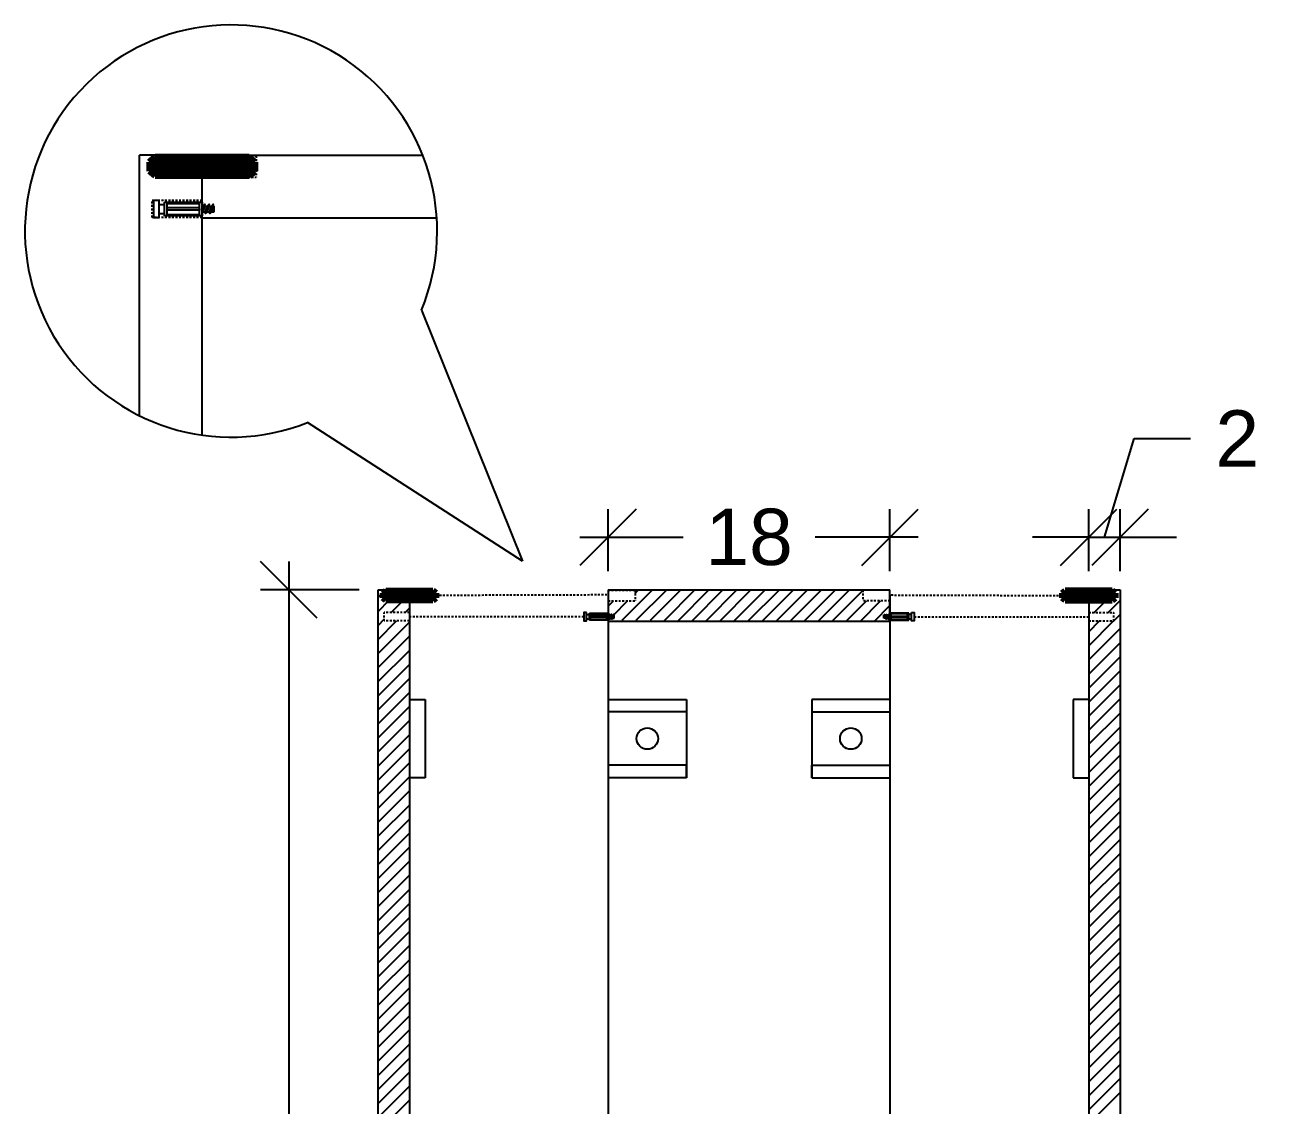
# Model space of a CAD drawing. Header units: millimetres. Extents: x 923 to 1301, y 1500 to 1757.
# Drawn here: x 1060 to 1139.5, y 1686.6 to 1755.6 of the extents above; entities that cross this region are included whole.
import ezdxf

# ---------------------------------------------------------------- set-up
doc = ezdxf.new("R2010")
doc.units = ezdxf.units.MM
doc.linetypes.add('HIDDEN', pattern=[0.375, 0.25, -0.125])
doc.linetypes.add('HIDDEN2', pattern=[0.1875, 0.125, -0.0625])
for name, color, linetype in [('ARREDI', 1, 'Continuous'), ('CAMPITURE', 4, 'Continuous'), ('DETTAGLI', 9, 'Continuous'), ('QUOTE', 3, 'Continuous'), ('TRATTEGGIO', 5, 'HIDDEN'), ('VITI E CERNIERE', 8, 'Continuous')]:
    doc.layers.add(name, color=color, linetype=linetype)
doc.styles.add('ARIAL', font='arial.ttf')
doc.dimstyles.new('TICK_36', dxfattribs={"dimtxt": 3.6, "dimasz": 3.6, "dimexe": 1.8, "dimexo": 1.2, "dimgap": 1.8, "dimtad": 0, "dimdec": 0, "dimzin": 0, "dimdsep": 46, "dimtxsty": 'ARIAL', "dimblk": 'OBLIQUE', "dimcen": 1.8, "dimdle": 1.8, "dimclrd": 256, "dimclrt": 256, "dimadec": 0, "dimazin": 0, "dimtfac": 1, "dimtdec": 0, "dimtmove": 1, "dimatfit": 3, "dimldrblk": 'OPEN90', "dimfxl": 1, "dimtfill": 1, "dimtolj": 1, "dimtzin": 0, "dimarcsym": 0})

# ---------------------------------------------------------------- blocks, each defined once
blk = doc.blocks.new('vitetassello')
at = {"layer": 'VITI E CERNIERE'}
for p, q in [((-0.056, 1.758), (-0.056, 1.582)), ((0.239, 1.758), (0.239, 1.582)), ((-0.13, 0.382), (-0.13, 1.582)), ((-0.13, 1.582), (-0.056, 1.582)), ((-0.13, 1.502), (0.312, 1.502)), ((-0.091, 0.462), (-0.091, 1.502)), ((-0.056, 1.582), (0.227, 1.582)), ((0.058, 0.462), (0.058, 1.502)), ((0.128, 0.462), (0.128, 1.502)), ((0.227, 1.582), (0.239, 1.582)), ((0.239, 1.582), (0.312, 1.582)), ((0.27, 1.502), (0.27, 0.462)), ((0.312, 1.582), (0.312, 0.382)), ((0.312, 1.502), (0.312, 1.502)), ((-0.13, 0.462), (0.312, 0.462)), ((0.093, 0.462), (0.058, 0.462)), ((0.076, 0.462), (0.111, 0.462)), ((0.093, 0.462), (0.128, 0.462)), ((0.312, 0.382), (-0.13, 0.382)), ((0, 0.348), (0, 0.271)), ((0, 0.212), (0, 0.136)), ((0, 0.077), (0, 0)), ((0.186, 0.382), (0.186, 0.357)), ((0.186, 0.298), (0.186, 0.221)), ((0.186, 0.162), (0.186, 0.086)), ((0.186, 0), (0.186, 0.027)), ((0, 0), (0.186, 0))]:
    blk.add_line(p, q, dxfattribs=at)
blk.add_lwpolyline([(0.364, 1.758), (0.364, 1.935), (-0.181, 1.935), (-0.181, 1.758)], close=True, dxfattribs=at)
for points in [[(-0.057, 0.271), (0, 0.212), (0.186, 0.162), (0.243, 0.162), (-0.057, 0.271), (0, 0.271), (0.186, 0.221), (0.243, 0.162)], [(-0.057, 0.136), (0, 0.077), (0.186, 0.027), (0.243, 0.027), (-0.057, 0.136), (0, 0.136), (0.186, 0.086), (0.243, 0.027)], [(-0.033, 0.382), (0, 0.348), (0.186, 0.298), (0.243, 0.298), (0.012, 0.382)], [(0.093, 0.382), (0.186, 0.357), (0.243, 0.298)]]:
    blk.add_lwpolyline(points, dxfattribs=at)
blk = doc.blocks.new('tassello')
at = {"layer": 'VITI E CERNIERE', "linetype": 'ByBlock', "lineweight": 100}
for p, q in [((0, 0.513), (0.209, 0.7)), ((0, 0.513), (0, 0.175)), ((0.209, 0.7), (3.709, 0.7)), ((0.209, 0.7), (0.209, 0)), ((0.209, 0.7), (0.209, 0.525)), ((0.209, 0.525), (0.745, 0.525)), ((0.745, 0.525), (3.709, 0.525)), ((3.918, 0.513), (3.709, 0.7)), ((3.709, 0.7), (3.709, 0)), ((3.918, 0.513), (3.918, 0.175)), ((0.209, 0), (0, 0.175)), ((0.209, 0.35), (0.902, 0.35)), ((0.902, 0.175), (0.209, 0.175)), ((0.902, 0.35), (0.902, 0.35)), ((0.902, 0.35), (3.709, 0.35)), ((0.902, 0.175), (3.709, 0.175)), ((3.709, 0), (3.918, 0.175)), ((3.709, 0), (0.209, 0))]:
    blk.add_line(p, q, dxfattribs=at)
blk = doc.blocks.new('_Oblique')
at = {"color": 0, "linetype": 'ByBlock', "lineweight": -2}
blk.add_line((-0.5, -0.5), (0.5, 0.5), dxfattribs=at)
blk = doc.blocks.new('*D154')
at = {"layer": 'Defpoints', "color": 0, "transparency": 16777216}
for p in [(1082.511, 1719.55), (1076.813, 1639.55), (1082.511, 1639.55)]:
    blk.add_point(p, dxfattribs=at)
at = {"layer": 'QUOTE', "lineweight": -2, "transparency": 16777216}
for p, q in [((1076.813, 1721.35), (1076.813, 1683.925)), ((1076.813, 1637.75), (1076.813, 1675.175))]:
    blk.add_line(p, q, dxfattribs=at)
at = {"layer": 'QUOTE', "color": 0, "lineweight": -2, "transparency": 16777216}
for p, q in [((1081.311, 1719.55), (1075.013, 1719.55)), ((1081.311, 1639.55), (1075.013, 1639.55))]:
    blk.add_line(p, q, dxfattribs=at)
at = {"layer": 'QUOTE', "lineweight": -2, "transparency": 16777216, "xscale": 3.6, "yscale": 3.6, "zscale": 3.6}
for p, rotation in [((1076.813, 1719.55), 90), ((1076.813, 1639.55), 270)]:
    blk.add_blockref('_Oblique', p, dxfattribs=dict(at, rotation=rotation))
at = {"layer": 'QUOTE', "transparency": 16777216, "insert": (1076.813, 1679.55), "char_height": 3.6, "attachment_point": 5, "rotation": 90, "style": 'ARIAL', "bg_fill": 3, "box_fill_scale": 1.1, "bg_fill_color": 256, "bg_fill_true_color": 13158600, "bg_fill_transparency": 0}
blk.add_mtext('\\A1;80', dxfattribs=at)
blk = doc.blocks.new('_Open90')
at = {"color": 0, "linetype": 'ByBlock', "lineweight": -2}
for p, q in [((-0.5, 0.5), (0, 0)), ((0, 0), (-1, 0)), ((0, 0), (-0.5, -0.5))]:
    blk.add_line(p, q, dxfattribs=at)
blk = doc.blocks.new('*D156')
at = {"layer": 'Defpoints', "color": 0, "transparency": 16777216}
for p in [(1115.206, 1722.909), (1097.206, 1719.55), (1115.206, 1719.55)]:
    blk.add_point(p, dxfattribs=at)
at = {"layer": 'QUOTE', "color": 0, "lineweight": -2, "transparency": 16777216}
for p, q in [((1097.206, 1720.75), (1097.206, 1724.709)), ((1115.206, 1720.75), (1115.206, 1724.709))]:
    blk.add_line(p, q, dxfattribs=at)
at = {"layer": 'QUOTE', "lineweight": -2, "transparency": 16777216}
for p, q in [((1095.406, 1722.909), (1101.993, 1722.909)), ((1117.006, 1722.909), (1110.419, 1722.909))]:
    blk.add_line(p, q, dxfattribs=at)
at = {"layer": 'QUOTE', "lineweight": -2, "transparency": 16777216, "xscale": 3.6, "yscale": 3.6, "zscale": 3.6, "rotation": 180}
blk.add_blockref('_Oblique', (1097.206, 1722.909), dxfattribs=at)
at = {"layer": 'QUOTE', "lineweight": -2, "transparency": 16777216, "xscale": 3.6, "yscale": 3.6, "zscale": 3.6}
blk.add_blockref('_Oblique', (1115.206, 1722.909), dxfattribs=at)
at = {"layer": 'QUOTE', "transparency": 16777216, "insert": (1106.206, 1722.909), "char_height": 3.6, "attachment_point": 5, "style": 'ARIAL', "bg_fill": 3, "box_fill_scale": 1.1, "bg_fill_color": 256, "bg_fill_true_color": 13158600, "bg_fill_transparency": 0}
blk.add_mtext('\\A1;18', dxfattribs=at)
blk = doc.blocks.new('*D157')
at = {"layer": 'Defpoints', "color": 0, "transparency": 16777216}
for p in [(1129.901, 1722.909), (1127.901, 1719.55), (1129.901, 1719.55)]:
    blk.add_point(p, dxfattribs=at)
at = {"layer": 'QUOTE', "lineweight": -2, "transparency": 16777216}
for p, q in [((1128.901, 1722.909), (1130.793, 1729.217)), ((1130.793, 1729.217), (1134.393, 1729.217)), ((1127.901, 1722.909), (1124.301, 1722.909)), ((1127.901, 1722.909), (1129.901, 1722.909)), ((1127.901, 1722.909), (1129.901, 1722.909)), ((1129.901, 1722.909), (1133.501, 1722.909))]:
    blk.add_line(p, q, dxfattribs=at)
at = {"layer": 'QUOTE', "color": 0, "lineweight": -2, "transparency": 16777216}
for p, q in [((1127.901, 1720.75), (1127.901, 1724.709)), ((1129.901, 1720.75), (1129.901, 1724.709))]:
    blk.add_line(p, q, dxfattribs=at)
at = {"layer": 'QUOTE', "lineweight": -2, "transparency": 16777216, "xscale": 3.6, "yscale": 3.6, "zscale": 3.6}
blk.add_blockref('_Oblique', (1127.901, 1722.909), dxfattribs=at)
at = {"layer": 'QUOTE', "lineweight": -2, "transparency": 16777216, "xscale": 3.6, "yscale": 3.6, "zscale": 3.6, "rotation": 180}
blk.add_blockref('_Oblique', (1129.901, 1722.909), dxfattribs=at)
at = {"layer": 'QUOTE', "transparency": 16777216, "insert": (1137.386, 1729.217), "char_height": 3.6, "attachment_point": 5, "style": 'ARIAL', "bg_fill": 3, "box_fill_scale": 1.1, "bg_fill_color": 256, "bg_fill_true_color": 13158600, "bg_fill_transparency": 0}
blk.add_mtext('\\A1;2', dxfattribs=at)

msp = doc.modelspace()

# ---------------------------------------------------------------- linework, layer by layer
at = {"layer": 'ARREDI'}
for p, q in [((1071.276, 1747.31), (1067.276, 1747.31)), ((1067.276, 1730.671), (1067.276, 1747.31)), ((1071.276, 1729.432), (1071.276, 1747.31)), ((1071.276, 1747.31), (1085.365, 1747.31)), ((1071.276, 1743.31), (1086.261, 1743.31)), ((1082.511, 1639.55), (1082.511, 1719.55)), ((1082.511, 1719.55), (1084.511, 1719.55)), ((1084.511, 1719.55), (1084.511, 1639.55)), ((1097.206, 1719.55), (1115.206, 1719.55)), ((1097.206, 1719.55), (1097.206, 1717.55)), ((1115.206, 1717.55), (1115.206, 1719.55)), ((1115.206, 1719.533), (1115.206, 1719.55)), ((1115.206, 1719.238), (1115.206, 1717.863)), ((1127.901, 1719.55), (1127.901, 1639.55)), ((1127.901, 1719.55), (1129.901, 1719.55)), ((1129.901, 1719.55), (1129.901, 1639.55)), ((1097.206, 1717.55), (1115.206, 1717.55)), ((1097.206, 1717.55), (1097.206, 1641.55)), ((1115.206, 1717.55), (1115.206, 1641.55))]:
    msp.add_line(p, q, dxfattribs=at)
at = {"layer": 'CAMPITURE', "linetype": 'Continuous'}
for p, q in [((1072.053, 1747.277), (1072.087, 1747.31)), ((1072.951, 1747.277), (1072.985, 1747.31)), ((1073.849, 1747.277), (1073.883, 1747.31)), ((1074.731, 1747.26), (1074.781, 1747.31)), ((1082.511, 1719.073), (1082.988, 1719.55)), ((1083.832, 1719.496), (1083.886, 1719.55)), ((1098.111, 1717.611), (1100.048, 1719.547)), ((1098.933, 1719.331), (1099.151, 1719.548)), ((1099.006, 1717.608), (1100.945, 1719.546)), ((1099.901, 1717.604), (1101.842, 1719.545)), ((1100.796, 1717.601), (1102.739, 1719.544)), ((1101.691, 1717.598), (1103.636, 1719.543)), ((1102.586, 1717.595), (1104.533, 1719.543)), ((1103.48, 1717.592), (1105.43, 1719.542)), ((1104.375, 1717.589), (1106.327, 1719.541)), ((1105.27, 1717.585), (1107.225, 1719.54)), ((1106.165, 1717.582), (1108.122, 1719.539)), ((1107.06, 1717.579), (1109.019, 1719.538)), ((1107.955, 1717.576), (1109.916, 1719.537)), ((1108.849, 1717.573), (1110.813, 1719.536)), ((1109.744, 1717.569), (1111.71, 1719.535)), ((1110.639, 1717.566), (1112.607, 1719.534)), ((1111.534, 1717.563), (1113.475, 1719.504)), ((1128.73, 1719.493), (1128.787, 1719.55)), ((1129.521, 1719.386), (1129.685, 1719.55)), ((1082.511, 1718.175), (1083.23, 1718.894)), ((1083.342, 1718.108), (1084.128, 1718.894)), ((1084.24, 1718.108), (1084.511, 1718.379)), ((1097.206, 1718.502), (1097.551, 1718.847)), ((1097.561, 1717.959), (1098.449, 1718.847)), ((1112.429, 1717.56), (1113.713, 1718.844)), ((1113.324, 1717.557), (1114.611, 1718.844)), ((1114.219, 1717.554), (1115.206, 1718.541)), ((1127.901, 1718.664), (1128.128, 1718.891)), ((1128.241, 1718.105), (1129.026, 1718.891)), ((1129.139, 1718.105), (1129.901, 1718.868)), ((1082.511, 1717.277), (1082.911, 1717.677)), ((1082.511, 1716.379), (1083.696, 1717.564)), ((1097.216, 1717.614), (1097.317, 1717.714)), ((1115.113, 1717.55), (1115.206, 1717.643)), ((1127.901, 1716.868), (1128.594, 1717.561)), ((1127.901, 1715.97), (1129.492, 1717.561)), ((1129.498, 1717.566), (1129.901, 1717.97)), ((1082.511, 1715.481), (1084.511, 1717.481)), ((1127.901, 1715.072), (1129.901, 1717.072)), ((1082.511, 1714.583), (1084.511, 1716.583)), ((1127.901, 1714.174), (1129.901, 1716.174)), ((1082.511, 1713.685), (1084.511, 1715.685)), ((1127.901, 1713.276), (1129.901, 1715.276)), ((1082.511, 1712.787), (1084.511, 1714.787)), ((1127.901, 1712.378), (1129.901, 1714.378)), ((1082.511, 1711.889), (1084.511, 1713.889)), ((1082.511, 1710.991), (1084.511, 1712.991)), ((1127.901, 1711.48), (1129.901, 1713.48)), ((1082.511, 1710.093), (1084.511, 1712.093)), ((1127.901, 1710.582), (1129.901, 1712.582)), ((1082.511, 1709.195), (1084.511, 1711.195)), ((1127.901, 1709.683), (1129.901, 1711.683)), ((1127.901, 1708.785), (1129.901, 1710.785)), ((1082.511, 1708.297), (1084.511, 1710.297)), ((1127.901, 1707.887), (1129.901, 1709.887)), ((1082.511, 1707.399), (1084.511, 1709.399)), ((1127.901, 1706.989), (1129.901, 1708.989)), ((1082.511, 1706.501), (1084.511, 1708.501)), ((1127.901, 1706.091), (1129.901, 1708.091)), ((1082.511, 1705.603), (1084.511, 1707.603)), ((1127.901, 1705.193), (1129.901, 1707.193)), ((1082.511, 1704.705), (1084.511, 1706.705)), ((1082.511, 1703.807), (1084.511, 1705.807)), ((1127.901, 1704.295), (1129.901, 1706.295)), ((1082.511, 1702.909), (1084.511, 1704.909)), ((1127.901, 1703.397), (1129.901, 1705.397)), ((1082.511, 1702.011), (1084.511, 1704.011)), ((1127.901, 1702.499), (1129.901, 1704.499)), ((1127.901, 1701.601), (1129.901, 1703.601)), ((1082.511, 1701.113), (1084.511, 1703.113)), ((1127.901, 1700.703), (1129.901, 1702.703)), ((1082.511, 1700.214), (1084.511, 1702.214)), ((1127.901, 1699.805), (1129.901, 1701.805)), ((1082.511, 1699.316), (1084.511, 1701.316)), ((1127.901, 1698.907), (1129.901, 1700.907)), ((1082.511, 1698.418), (1084.511, 1700.418)), ((1127.901, 1698.009), (1129.901, 1700.009)), ((1082.511, 1697.52), (1084.511, 1699.52)), ((1082.511, 1696.622), (1084.511, 1698.622)), ((1127.901, 1697.111), (1129.901, 1699.111)), ((1082.511, 1695.724), (1084.511, 1697.724)), ((1127.901, 1696.213), (1129.901, 1698.213)), ((1082.511, 1694.826), (1084.511, 1696.826)), ((1127.901, 1695.315), (1129.901, 1697.315)), ((1127.901, 1694.417), (1129.901, 1696.417)), ((1082.511, 1693.928), (1084.511, 1695.928)), ((1127.901, 1693.519), (1129.901, 1695.519)), ((1082.511, 1693.03), (1084.511, 1695.03)), ((1127.901, 1692.621), (1129.901, 1694.621)), ((1082.511, 1692.132), (1084.511, 1694.132)), ((1127.901, 1691.723), (1129.901, 1693.723)), ((1082.511, 1691.234), (1084.511, 1693.234)), ((1127.901, 1690.825), (1129.901, 1692.825)), ((1082.511, 1690.336), (1084.511, 1692.336)), ((1082.511, 1689.438), (1084.511, 1691.438)), ((1127.901, 1689.927), (1129.901, 1691.927)), ((1082.511, 1688.54), (1084.511, 1690.54)), ((1127.901, 1689.029), (1129.901, 1691.029)), ((1082.511, 1687.642), (1084.511, 1689.642)), ((1127.901, 1688.131), (1129.901, 1690.131)), ((1127.901, 1687.233), (1129.901, 1689.233)), ((1082.511, 1686.744), (1084.511, 1688.744)), ((1127.901, 1686.335), (1129.901, 1688.335)), ((1082.511, 1685.846), (1084.511, 1687.846)), ((1127.901, 1685.437), (1129.901, 1687.437)), ((1082.511, 1684.948), (1084.511, 1686.948))]:
    msp.add_line(p, q, dxfattribs=at)
at = {"layer": 'DETTAGLI'}
for p, q in [((1085.276, 1737.405), (1091.731, 1721.387)), ((1091.731, 1721.387), (1078.003, 1730.239))]:
    msp.add_line(p, q, dxfattribs=at)
msp.add_arc((1073.123, 1742.467), 13.165, 337.38811, 291.75773, dxfattribs=at)
at = {"layer": 'TRATTEGGIO', "linetype": 'HIDDEN2'}
for p, q in [((1071.276, 1747.277), (1074.731, 1747.277)), ((1074.731, 1747.277), (1074.731, 1745.915)), ((1071.276, 1745.898), (1074.731, 1745.898)), ((1068.076, 1743.332), (1068.076, 1744.421)), ((1071.276, 1744.421), (1068.076, 1744.421)), ((1071.276, 1743.332), (1068.076, 1743.332)), ((1097.133, 1719.224), (1086.328, 1719.19)), ((1097.206, 1719.536), (1098.933, 1719.536)), ((1098.933, 1719.536), (1098.933, 1718.855)), ((1113.475, 1719.533), (1113.475, 1718.852)), ((1115.206, 1719.533), (1113.475, 1719.533)), ((1115.275, 1719.221), (1126.08, 1719.187)), ((1097.206, 1718.847), (1098.933, 1718.847)), ((1115.206, 1718.844), (1113.475, 1718.844)), ((1084.511, 1718.108), (1082.911, 1718.108)), ((1082.911, 1717.564), (1082.911, 1718.108)), ((1084.511, 1717.564), (1082.911, 1717.564)), ((1095.653, 1717.836), (1084.511, 1717.836)), ((1116.755, 1717.833), (1127.9, 1717.833)), ((1127.901, 1718.105), (1129.498, 1718.105)), ((1127.901, 1717.561), (1129.498, 1717.561)), ((1129.498, 1717.561), (1129.498, 1718.105))]:
    msp.add_line(p, q, dxfattribs=at)
at = {"layer": 'VITI E CERNIERE'}
for p, q in [((1084.511, 1712.55), (1085.511, 1712.55)), ((1085.511, 1712.55), (1085.511, 1707.55)), ((1097.206, 1712.55), (1102.206, 1712.55)), ((1097.206, 1712.55), (1098.206, 1712.55)), ((1102.206, 1712.55), (1102.206, 1707.55)), ((1102.206, 1712.55), (1102.206, 1711.75)), ((1115.206, 1712.55), (1110.206, 1712.55)), ((1110.206, 1712.55), (1110.206, 1707.55)), ((1110.206, 1712.55), (1110.206, 1711.75)), ((1115.206, 1712.55), (1114.206, 1712.55)), ((1127.901, 1712.55), (1126.901, 1712.55)), ((1126.901, 1712.55), (1126.901, 1707.55)), ((1102.206, 1711.75), (1097.206, 1711.75)), ((1110.206, 1711.75), (1115.206, 1711.75)), ((1102.206, 1708.35), (1097.206, 1708.35)), ((1102.206, 1707.55), (1102.206, 1708.35)), ((1110.206, 1707.55), (1110.206, 1708.35)), ((1110.206, 1708.35), (1115.206, 1708.35)), ((1085.511, 1707.55), (1084.511, 1707.55)), ((1102.206, 1707.55), (1097.206, 1707.55)), ((1110.206, 1707.55), (1115.206, 1707.55)), ((1126.901, 1707.55), (1127.901, 1707.55))]:
    msp.add_line(p, q, dxfattribs=at)
for centre in [(1099.706, 1710.05), (1112.706, 1710.05)]:
    msp.add_circle(centre, 0.685, dxfattribs=at)

# ---------------------------------------------------------------- block references
for p, xscale, yscale, zscale in [((1067.908, 1745.992), 1.719813479569033, 1.719813479569033, 1.719813479569033), ((1082.827, 1718.894), 0.859906739784492, 0.859906739784492, 0.859906739784492), ((1129.582, 1718.891), -0.859906739784492, 0.859906739784492, 0.859906739784492)]:
    msp.add_blockref('tassello', p, dxfattribs=dict(at, xscale=xscale, yscale=yscale, zscale=zscale))
at = {"layer": 'VITI E CERNIERE', "xscale": 2.000000000000057, "yscale": 2.000000000000057, "zscale": 2.000000000000057, "rotation": 89.99999999999999}
msp.add_blockref('vitetassello', (1072.04, 1743.693), dxfattribs=at)
at = {"layer": 'VITI E CERNIERE', "rotation": 89.99999999999999}
msp.add_blockref('vitetassello', (1097.588, 1717.744), dxfattribs=at)
at = {"layer": 'VITI E CERNIERE', "xscale": -1, "rotation": 270}
msp.add_blockref('vitetassello', (1114.824, 1717.741), dxfattribs=at)

# ---------------------------------------------------------------- next in the draw order: dimensions: what is measured, and where the dimension line sits
at = {"layer": 'QUOTE'}
for base, p1, p2, picture, middle in [((1129.901, 1722.909), (1127.901, 1719.55), (1129.901, 1719.55), '*D157', (1136.193, 1729.217)), ((1115.206, 1722.909), (1097.206, 1719.55), (1115.206, 1719.55), '*D156', (1106.206, 1722.909))]:
    dim = msp.add_linear_dim(base=base, p1=p1, p2=p2, dimstyle='TICK_36', dxfattribs=at)
    dim.commit()
    dim.dimension.update_dxf_attribs({"geometry": picture, "text_midpoint": middle})
dim = msp.add_linear_dim(base=(1076.813, 1639.55), p1=(1082.511, 1719.55), p2=(1082.511, 1639.55), angle=90, dimstyle='TICK_36', dxfattribs=at)
dim.commit()
dim.dimension.update_dxf_attribs({"geometry": '*D154', "text_midpoint": (1076.813, 1679.55)})

doc.saveas('drawing.dxf')
